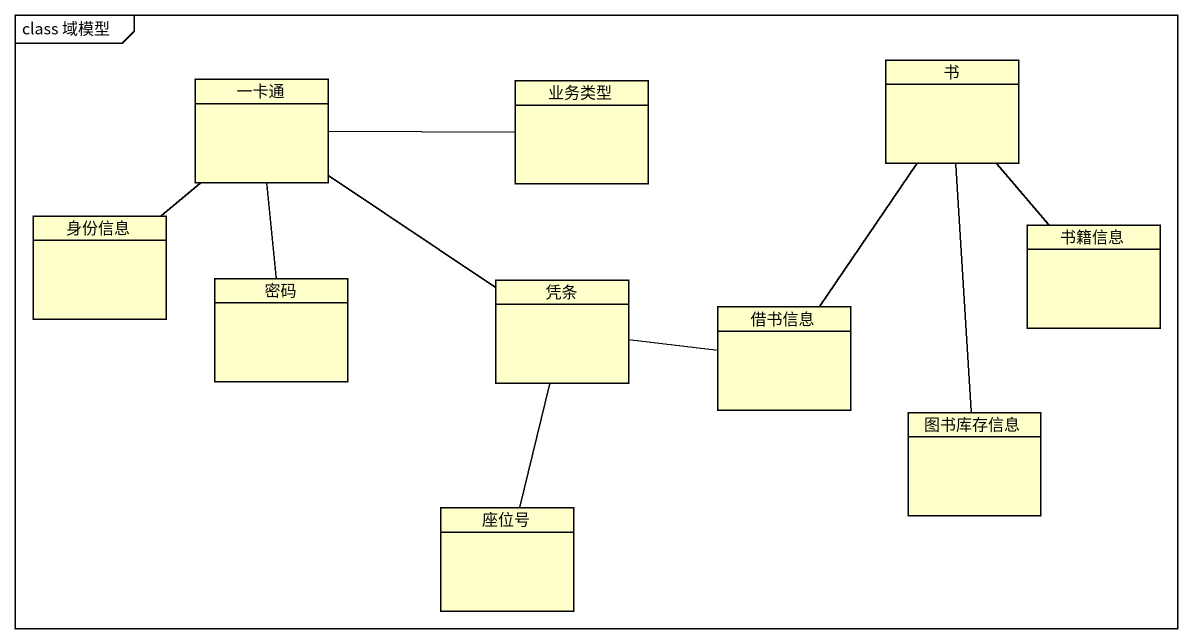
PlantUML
@startuml
mainframe class 域模型
hide circle
hide empty members
class 一卡通
class 业务类型
class 书
class 身份信息
class 书籍信息
class 密码
class 凭条
class 借书信息
class 图书库存信息
class 座位号
业务类型 -left- 一卡通
身份信息 -up- 一卡通
书籍信息 -up- 书
密码 -up- 一卡通
凭条 -up- 一卡通
借书信息 -up- 书
借书信息 -left- 凭条
图书库存信息 -up- 书
座位号 -up- 凭条
@enduml
